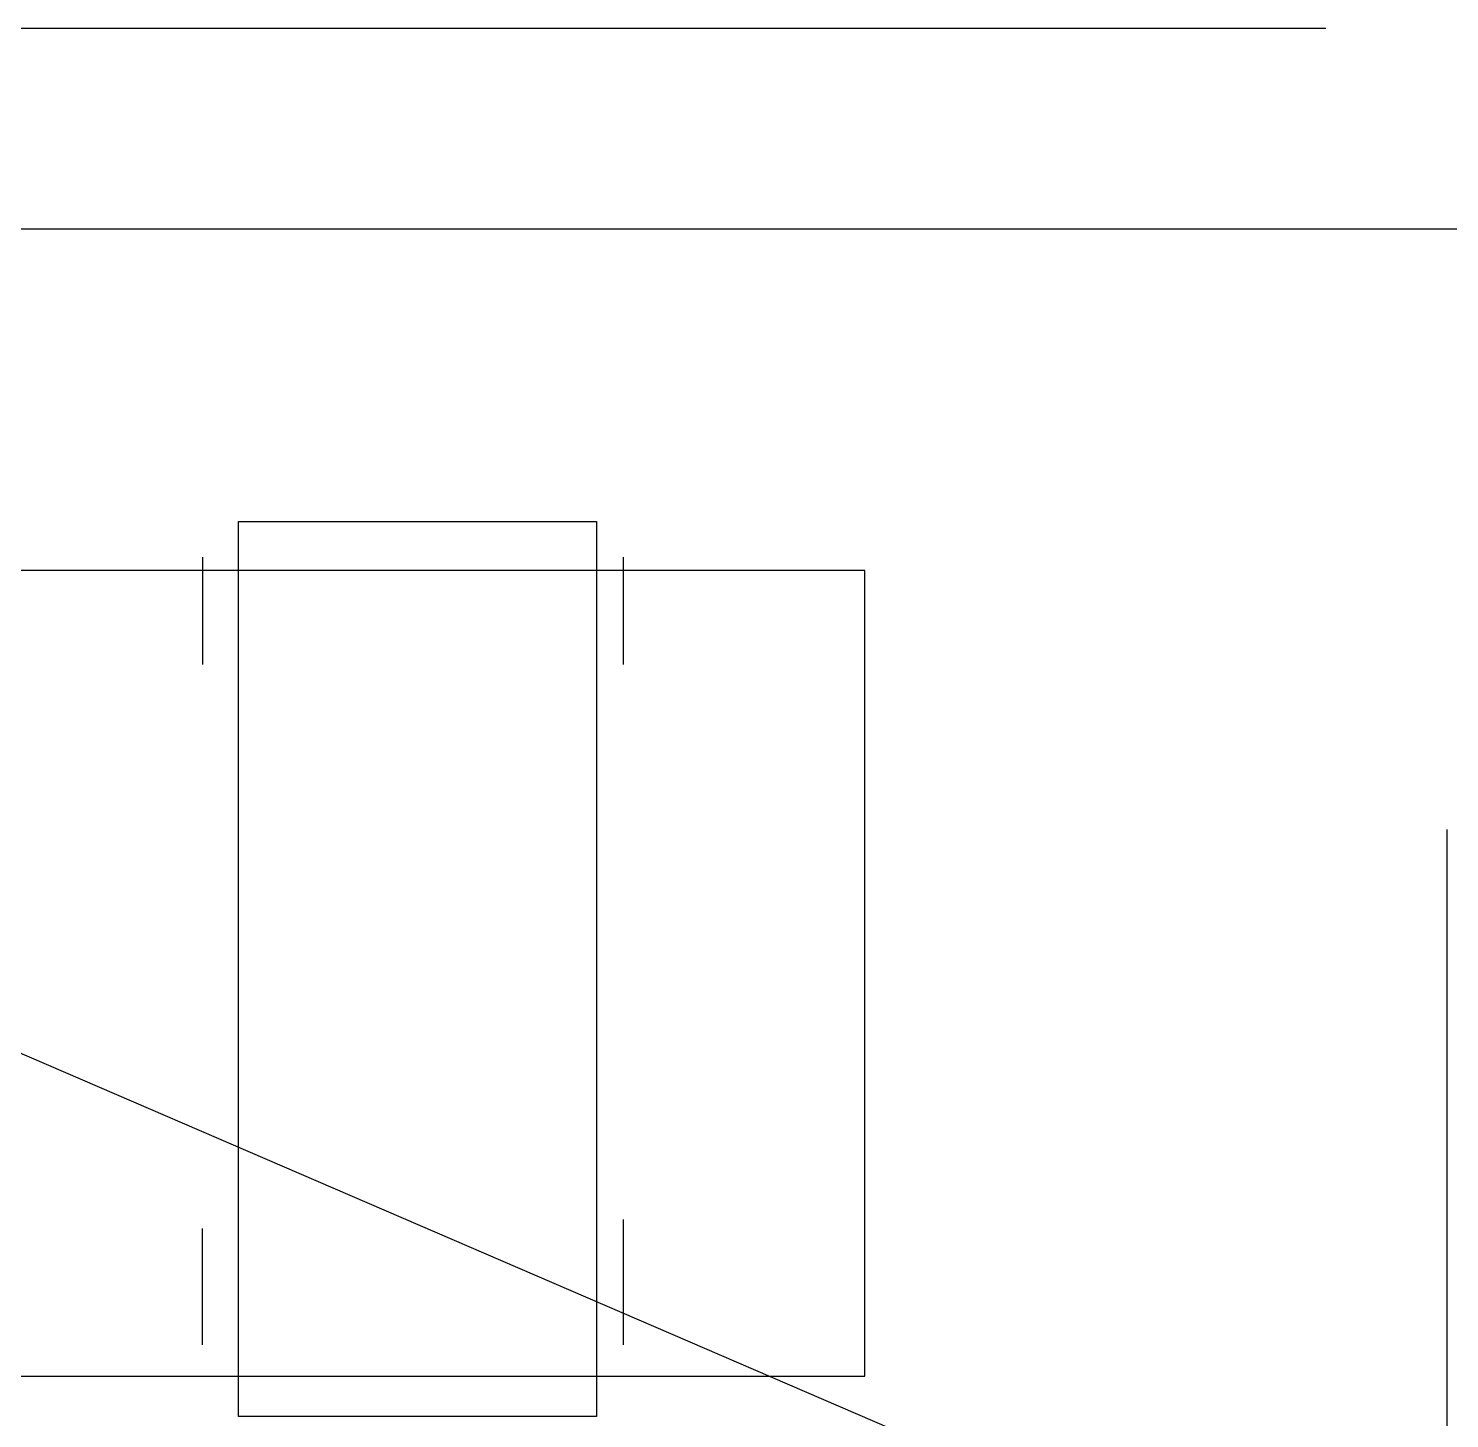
# Model space of a CAD drawing. Header units: inches. Extents: x 567429 to 582707, y 126347 to 133675.
# Drawn here: x 577725 to 577883.8, y 129144.5 to 129299.8 of the extents above; entities that cross this region are included whole.
import ezdxf

# ---------------------------------------------------------------- set-up
doc = ezdxf.new("R2010")
doc.units = ezdxf.units.IN
doc.header["$MEASUREMENT"] = 0
for name, color, linetype in [('FIRE WIRE', 4, 'Continuous'), ('mobl', 11, 'Continuous'), ('SOUND WIRE', 4, 'Continuous')]:
    doc.layers.add(name, color=color, linetype=linetype)
doc.linetypes.add('ZIGZAG', pattern='A,0.0001,-0.2,[131,ltypeshp.shx,S=0.2,R=0,X=-0.2,Y=0],-0.4,[131,ltypeshp.shx,S=0.2,R=180,X=0.2,Y=0],-0.2', length=0.8001)

msp = doc.modelspace()

# ---------------------------------------------------------------- linework, layer by layer
at = {"layer": 'FIRE WIRE'}
msp.add_line((577930.28, 129277.34), (577456.4, 129277.34), dxfattribs=at)
at = {"layer": 'mobl', "color": 15, "linetype": 'ZIGZAG', "ltscale": 20}
for p, q in [((577869.99, 129299.79), (577614.99, 129299.79)), ((577883.49, 129210.29), (577883.49, 129020.79))]:
    msp.add_line(p, q, dxfattribs=at)
at = {"layer": 'mobl', "color": 15}
for p, q in [((577748.49, 129144.7), (577748.49, 129244.7)), ((577748.49, 129244.7), (577788.49, 129244.7)), ((577788.49, 129244.7), (577788.49, 129144.7)), ((577744.49, 129240.7), (577744.49, 129228.7)), ((577791.49, 129240.7), (577791.49, 129228.7)), ((577818.49, 129239.2), (577618.49, 129239.2)), ((577818.49, 129149.2), (577818.49, 129239.2)), ((577791.49, 129166.7), (577791.49, 129152.7)), ((577744.49, 129152.7), (577744.49, 129165.7)), ((577618.49, 129149.2), (577818.49, 129149.2)), ((577788.49, 129144.7), (577748.49, 129144.7))]:
    msp.add_line(p, q, dxfattribs=at)
at = {"layer": 'SOUND WIRE'}
msp.add_line((577599.95, 129238.88), (577953.21, 129086.49), dxfattribs=at)

doc.saveas('drawing.dxf')
